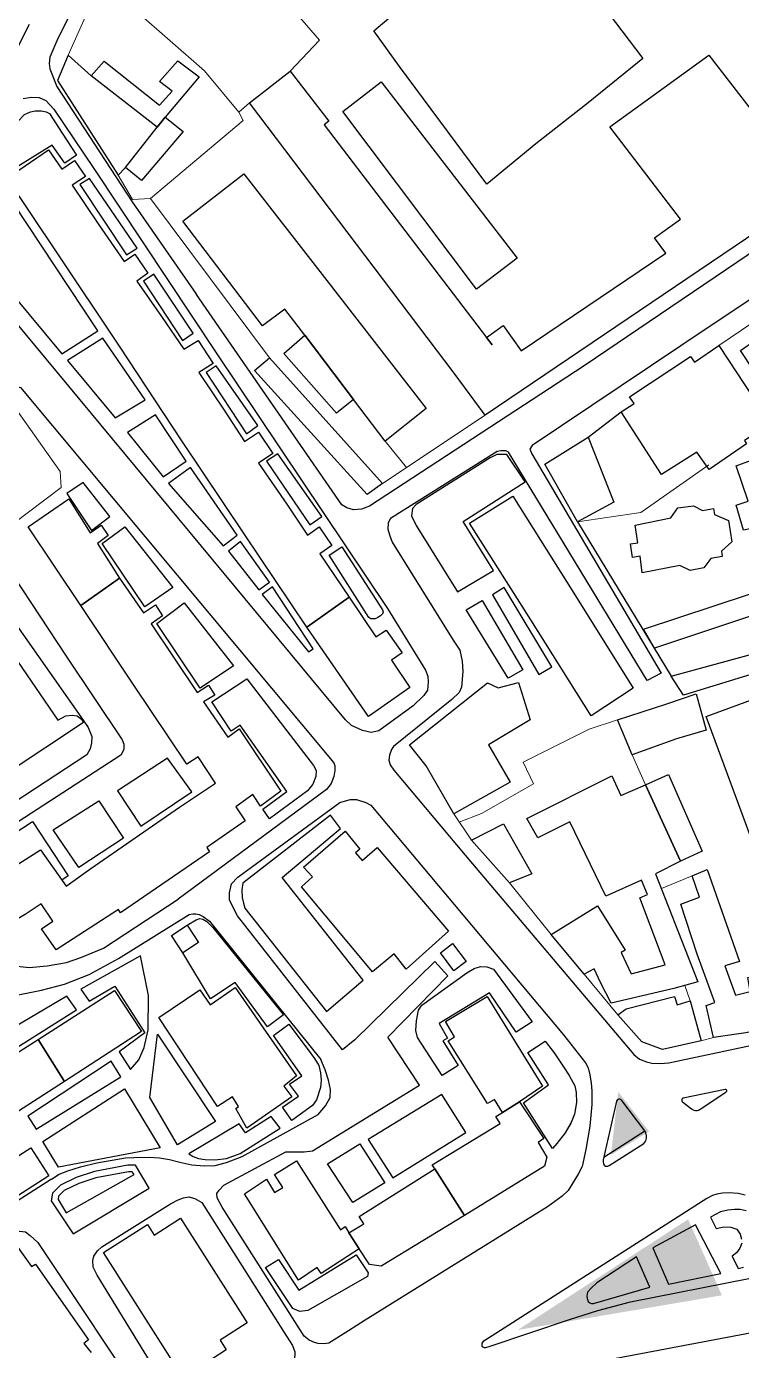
# Model space of a CAD drawing. Header units: metres. Extents: x -1319 to 2200, y -1209 to 1268.
# Drawn here: x -805.4 to -640.7, y -791.6 to -487 of the extents above; entities that cross this region are included whole.
import ezdxf

# ---------------------------------------------------------------- set-up
doc = ezdxf.new("R2010")
doc.units = ezdxf.units.M
for name, color, linetype, lineweight, true_color in [('CLADIRI_CONTUR', 7, 'Continuous', 25, 0x4b5962), ('PARCELE_CONTUR', 7, 'Continuous', 13, 0xb58c63), ('PAVAJ', 7, 'Continuous', 25, 0xd1d6d2), ('STRAZI', 7, 'Continuous', 25, 0xc4cccb), ('VERDE_PLIN', 7, 'Continuous', 25, 0x286847)]:
    doc.layers.add(name, color=color, linetype=linetype, lineweight=lineweight, true_color=true_color)

msp = doc.modelspace()

# ---------------------------------------------------------------- hatches: boundary and pattern name
at = {"layer": 'VERDE_PLIN'}
h = msp.add_hatch(color=256, dxfattribs=at)
h.dxf.hatch_style = 1
h.paths.add_polyline_path([(-661.97, -741.17), (-669.1, -732.07), (-670.77, -746.57), (-661.97, -741.17)])
h = msp.add_hatch(color=256, dxfattribs=at)
h.dxf.hatch_style = 1
h.paths.add_polyline_path([(-692.24, -786.84), (-645.22, -778.87), (-653, -761.38), (-692.24, -786.84)])

# ---------------------------------------------------------------- linework, layer by layer
at = {"layer": 'CLADIRI_CONTUR'}
for points in [[(-663.44, -494.41), (-676.04, -504.56), (-688.06, -513.99), (-699.32, -523.25), (-719.43, -496.2), (-725.37, -488), (-688.75, -457.07), (-682.29, -465.76), (-683.99, -467.23), (-663.44, -494.41)], [(-775.25, -510.21), (-790.42, -498.34), (-787.49, -495.03), (-774.69, -505.11), (-771.83, -501.91), (-774.69, -499.68), (-770.51, -494.93), (-765.59, -498.57), (-773.41, -507.9), (-775.25, -510.21)], [(-624.13, -524.71), (-623.86, -525.12), (-625.8, -526.49), (-699.73, -576.4), (-706.84, -566.73), (-753.97, -504.55), (-744.6, -497.27), (-735.71, -508.83), (-736.82, -509.63), (-699.42, -558.58), (-695.58, -555.81), (-691.47, -561.61), (-658.14, -539.16), (-660.76, -535.65), (-654.73, -531.34), (-671.03, -510.13), (-648.23, -493.59), (-633.23, -512.93), (-628.35, -509.52), (-622.9, -517.75), (-622.25, -517.31), (-619.51, -521.74), (-624.13, -524.71)], [(-701.75, -547.43), (-732.51, -506.6), (-723.65, -499.76), (-692.38, -540.29), (-701.75, -547.43)], [(-773.41, -507.9), (-769.3, -511.2), (-778.83, -522.46), (-782.57, -519.49), (-775.25, -510.21), (-773.41, -507.9)], [(-765.68, -566.64), (-759.8, -575.28), (-755.15, -582.46), (-751.95, -580.34), (-748.63, -585.2), (-751.9, -587.43), (-745.41, -596.92), (-740.61, -604.01), (-737.98, -602.12), (-735.03, -606.43), (-737.8, -608.3), (-731.06, -618.27), (-740.8, -625.21), (-755.23, -603.7), (-769.54, -582.29), (-783.93, -560.53), (-798.43, -538.84), (-798.43, -538.84), (-809.78, -521.89), (-800.27, -515.39), (-797.2, -519.84), (-794.27, -517.87), (-791.78, -521.52), (-794.82, -523.51), (-788.83, -532.44), (-782.83, -541.09), (-780.41, -539.41), (-777.38, -543.78), (-779.93, -545.63), (-774.27, -553.69), (-769.1, -561.23), (-765.82, -559.23), (-762.36, -564.52), (-765.68, -566.64)], [(-769.35, -531.82), (-755.27, -520.91), (-736.74, -544.79), (-713.33, -574.91), (-722.79, -582.42), (-730.07, -572.82), (-741.29, -558), (-745.87, -552.07), (-750.98, -555.87), (-769.35, -531.82)], [(-618.94, -577.68), (-617.46, -580.04), (-625.34, -585.06), (-640.97, -561.54), (-631, -554.67), (-616.72, -576.09), (-618.94, -577.68)], [(-730.07, -572.82), (-733.99, -575.94), (-746.07, -562.24), (-741.29, -558), (-730.07, -572.82)], [(-698.11, -560.23), (-698.11, -560.23), (-699.42, -558.58), (-698.11, -560.23)], [(-723.39, -592.14), (-726.87, -594.67), (-752.81, -566.15), (-749.37, -563.25), (-723.39, -592.14)], [(-666.51, -572.21), (-652.44, -562.95), (-651.49, -564.26), (-645.95, -560.39), (-634.09, -578.31), (-640.05, -582.26), (-639.55, -583), (-648.17, -588.93), (-650.97, -584.95), (-659.15, -590.04), (-668.45, -575.69), (-665.45, -573.71), (-666.51, -572.21)], [(-670.12, -596.44), (-678.44, -600.99), (-685.98, -587.68), (-676.04, -581.45), (-670.12, -596.44)], [(-628.07, -599.61), (-624.7, -618.98), (-629.32, -619.96), (-632.59, -600.92), (-637.12, -602.22), (-637.12, -602.22), (-640.27, -602.84), (-641.93, -597.1), (-639.14, -596.22), (-641.93, -588.1), (-632.03, -584.43), (-628.07, -599.61)], [(-790.67, -603.47), (-788.13, -601.74), (-786.53, -604.09), (-789, -605.9), (-783.92, -613.89), (-792.81, -620.19), (-804.97, -602.14), (-795.63, -595.67), (-790.67, -603.47)], [(-703.3, -601.29), (-693.36, -595.03), (-679.35, -617.36), (-679.35, -617.36), (-665.67, -639.19), (-675.34, -645.6), (-689.22, -623.5), (-703.3, -601.29)], [(-643.71, -600.62), (-642.94, -605.59), (-645.33, -607.68), (-645.14, -608.96), (-647.75, -609.35), (-649.36, -611.53), (-652.53, -612.17), (-654.87, -610.97), (-663.58, -612.68), (-664.06, -608.87), (-665.84, -609.13), (-666.3, -606.01), (-664.59, -605.75), (-665.2, -601.73), (-657.01, -600.05), (-655.33, -597.77), (-651.74, -597.3), (-649.65, -598.31), (-647.16, -597.9), (-646.91, -599.29), (-643.71, -600.62)], [(-638.9, -617.62), (-637.25, -622.18), (-660.7, -630.01), (-663.26, -625.67), (-638.9, -617.62)], [(-722.52, -625.85), (-718.81, -631.08), (-721.3, -632.76), (-717.06, -639.05), (-726.63, -645.73), (-740.8, -625.21), (-731.06, -618.27), (-724.87, -627.44), (-722.52, -625.85)], [(-656.93, -636.42), (-628.22, -628.61), (-627.04, -632.52), (-654.03, -640.84), (-656.93, -636.42)], [(-693.98, -660.87), (-706.98, -668.11), (-713.28, -657.09), (-717.15, -652.21), (-699.2, -637.99), (-696.77, -639.1), (-692.02, -637.89), (-689.39, -646.48), (-698.96, -652.21), (-693.98, -660.87)], [(-625.7, -637.21), (-608.82, -682.15), (-632.3, -690.5), (-648.81, -645.76), (-625.7, -637.21)], [(-655.66, -650.83), (-665.87, -654.51), (-669.24, -646.49), (-657.89, -642.85), (-651.12, -640.49), (-648.87, -648.86), (-655.66, -650.83), (-655.66, -650.83)], [(-650.79, -706.73), (-656.26, -708.28), (-656.26, -708.28), (-656.26, -708.28), (-670.75, -711.67), (-673.21, -706.9), (-674.6, -703.8), (-676.91, -705.03), (-684.55, -695.91), (-673.86, -689.28), (-667.5, -699.49), (-668.41, -700.03), (-666.1, -704.95), (-658.3, -702.84), (-664.09, -687.41), (-662.36, -686.65), (-663.74, -683.39), (-671.94, -687.08), (-680.23, -669.96), (-687.63, -673.65), (-690.13, -669.22), (-670.56, -659.35), (-668.51, -663.91), (-662.78, -661.46), (-654.79, -679.04), (-660.49, -681.89), (-650.79, -706.73)], [(-649.74, -676.73), (-654.79, -679.04), (-662.78, -661.46), (-657.49, -659.1), (-649.74, -676.73)], [(-741.55, -680.35), (-731.97, -672.13), (-728.58, -676.26), (-729.56, -677.12), (-728.08, -678.82), (-724.62, -675.87), (-708.18, -695.07), (-717.92, -703.83), (-720.68, -700.29), (-725.7, -704.47), (-742.01, -684.93), (-739.52, -682.61), (-741.55, -680.35)], [(-689.02, -681.95), (-694.14, -684.01), (-702.84, -674.14), (-695.53, -670.43), (-689.02, -681.95)], [(-647.12, -719.54), (-648.84, -712.2), (-646.87, -711.48), (-650.93, -700.43), (-654.69, -688.9), (-650.41, -687.25), (-652.06, -682.35), (-648.6, -680.95), (-641.14, -702.06), (-644.54, -703.07), (-642.07, -709.86), (-638.7, -709.02), (-639.24, -705.78), (-633.14, -704.6), (-633.51, -702.65), (-630.78, -702.11), (-630.34, -704.06), (-627.48, -703.39), (-623.2, -714.95), (-639.71, -718.5), (-639.71, -718.5), (-647.12, -719.54)], [(-771.94, -696.13), (-768.32, -693.76), (-765.74, -697.7), (-769.36, -700.07), (-771.94, -696.13)], [(-706.94, -704.2), (-710.05, -700.06), (-707.22, -697.93), (-704.11, -702.07), (-706.94, -704.2)], [(-785.06, -708.77), (-778.83, -718.2), (-796.58, -729.65), (-802.68, -719.99), (-785.06, -708.77)], [(-765.46, -708.6), (-763.06, -712.04), (-757.3, -708.06), (-743.19, -728.41), (-746.12, -730.77), (-744.27, -733.19), (-754.61, -740.4), (-757.13, -735.89), (-756.49, -735.42), (-757.91, -733.19), (-761.35, -735.42), (-774.89, -714.93), (-765.46, -708.6)], [(-691.82, -734.35), (-695.75, -736.82), (-697.61, -733.79), (-699.19, -734.73), (-708.25, -720.35), (-706.77, -719.44), (-708.86, -715.87), (-699.29, -710.11), (-686.52, -730.79), (-691.82, -734.35)], [(-656.12, -710.14), (-655.54, -712.03), (-652.55, -711.12), (-649.99, -720.32), (-658.91, -722.31), (-663.66, -720.59), (-669.19, -714.36), (-667.23, -712.97), (-656.12, -710.14)], [(-824.45, -733.83), (-802.68, -719.99), (-796.58, -729.65), (-818.31, -743.67), (-824.45, -733.83)], [(-685.52, -747.05), (-686.09, -749.17), (-704.52, -760.47), (-711.29, -749.79), (-711.9, -748.82), (-696.3, -739.37), (-697.24, -737.75), (-695.75, -736.82), (-691.82, -734.35), (-686.19, -742.8), (-687.51, -743.71), (-685.52, -747.05)], [(-733.07, -763.82), (-731.96, -763.05), (-731.1, -764.5), (-728.71, -768.15), (-737.49, -773.81), (-738.38, -772.47), (-742.74, -775.36), (-755.14, -755.49), (-750.09, -752.18), (-748.2, -755.25), (-746.28, -754.07), (-748.27, -751.04), (-743.15, -747.92), (-733.07, -763.82)], [(-728.71, -760.71), (-711.29, -749.79), (-704.52, -760.47), (-723.67, -772.13), (-726.38, -771.79), (-728.71, -768.15), (-731.1, -764.5), (-727.7, -762.43), (-728.71, -760.71)], [(-775.92, -765), (-769.89, -761.13), (-754.5, -785.22), (-760.72, -789.19), (-759.34, -791.44), (-769.27, -797.85), (-787.62, -768.98), (-777.47, -762.58), (-775.92, -765)]]:
    msp.add_lwpolyline(points, close=True, dxfattribs=at)
for points in [[(-811.37, -682.31), (-802.11, -676.38), (-796.21, -684.77), (-790.49, -680.66), (-770.14, -666.61), (-761.8, -661.04), (-765.79, -655.01), (-768.4, -656.66), (-780.6, -638.5), (-792.81, -620.19), (-783.92, -613.89), (-778.38, -621.87), (-775.66, -620.05), (-774.03, -622.55), (-776.66, -624.41), (-771.47, -632.1), (-766.01, -640.22), (-763.4, -638.53), (-761.94, -640.79), (-764.55, -642.39), (-759, -650.46), (-756.41, -648.57), (-746.78, -662.92), (-751.46, -666.36), (-753.24, -663.67), (-757.12, -666.53), (-754.96, -669.76), (-763.82, -675.83), (-763.82, -675.83), (-763.17, -676.82), (-783.7, -690.87), (-784.19, -690.1), (-798.51, -699.39), (-801.91, -694.54), (-799.31, -692.82), (-801.94, -688.85), (-805.61, -691.24)], [(-846.23, -793.74), (-849.77, -790.03), (-834.61, -778.14), (-836.67, -775.21), (-827.2, -768.64), (-823.53, -774.02), (-823.53, -774.02), (-809.7, -764.48), (-804.21, -772.26), (-803.23, -771.72), (-791.07, -789.07), (-792.11, -789.92), (-790.46, -792.01)]]:
    msp.add_lwpolyline(points, dxfattribs=at)
at = {"layer": 'PARCELE_CONTUR'}
for points in [[(-766.53, -440.67), (-773.21, -449.37), (-737.9, -490.13), (-744.6, -497.27)], [(-753.97, -504.55), (-756.43, -506.69), (-764.34, -497.24), (-788.04, -476.47), (-779.65, -457.24), (-773.21, -449.37)], [(-788.04, -476.47), (-795.73, -493.61), (-790.42, -498.34)], [(-782.57, -519.49), (-784.27, -521.19), (-780.93, -526.84), (-776.76, -526.58), (-755.44, -508.63), (-756.43, -506.69)], [(-776.76, -526.58), (-749.37, -563.25)], [(-645.95, -560.39), (-638.13, -555.1)], [(-825.9, -583.54), (-813.96, -574.67), (-808.47, -573.94), (-797.56, -589.4), (-797.34, -593.06), (-812.16, -604.15)], [(-699.73, -576.4), (-723.39, -592.14)], [(-722.79, -582.42), (-717.84, -588.45)], [(-648.19, -587.86), (-663.91, -598.81)], [(-678.44, -600.99), (-663.91, -598.81)], [(-669.24, -646.49), (-675.81, -648.66), (-691.01, -656.24), (-688.63, -661.18), (-700.57, -668.03), (-705.68, -670)], [(-665.87, -654.51), (-662.78, -661.46)], [(-706.98, -668.11), (-702.84, -674.14)], [(-694.14, -684.01), (-684.55, -695.91)], [(-652.06, -682.35), (-659.15, -685.3)], [(-669.19, -714.36), (-676.91, -705.03)], [(-652.55, -711.12), (-653.73, -707.57)], [(-649.99, -720.32), (-647.12, -719.54)]]:
    msp.add_lwpolyline(points, dxfattribs=at)
at = {"layer": 'PAVAJ'}
for points in [[(-795.73, -493.61), (-798.17, -499.47), (-784.27, -521.19)], [(-796.55, -518.44), (-799.44, -514.34), (-810.14, -521), (-813.47, -516.09), (-807.43, -508.95), (-805.78, -507.23), (-804.42, -506.64), (-803.34, -506.41), (-801.97, -506.44), (-800.78, -506.66), (-800.05, -507.06), (-797.12, -511.52), (-793.8, -516.64), (-796.55, -518.44)], [(-793.05, -523.36), (-782.32, -539.55), (-779.86, -537.97), (-790.82, -521.96), (-793.05, -523.36)], [(-797.21, -562.32), (-788.89, -557.01), (-808.42, -527.56), (-819.48, -535.62), (-797.21, -562.32)], [(-778.4, -545.59), (-769.39, -559.21), (-766.93, -557.57), (-776.05, -543.98), (-778.4, -545.59)], [(-784.9, -577.04), (-778.05, -572.9), (-787.79, -558.69), (-795.89, -563.86), (-784.9, -577.04)], [(-763.97, -566.58), (-754.7, -580.68), (-752.1, -578.81), (-761.7, -565.08), (-763.97, -566.58)], [(-782.12, -580.41), (-773.84, -590.63), (-768.6, -586.97), (-775.63, -576.38), (-782.12, -580.41)], [(-676.04, -581.45), (-668.45, -575.69)], [(-750.05, -587), (-740.09, -601.61), (-737.3, -599.71), (-747.48, -585.28), (-750.05, -587)], [(-706.13, -617.04), (-697.83, -612.13), (-704.83, -600.89), (-690.55, -591.73), (-694.72, -585.5), (-697.05, -585.47), (-698.59, -586.2), (-715.65, -596.95), (-716.48, -597.85), (-716.66, -599.57), (-715.6, -601.77), (-706.13, -617.04)], [(-772.65, -592.12), (-760.05, -606.51), (-756.82, -604.02), (-767.59, -588.49), (-772.65, -592.12)], [(-796.02, -594.41), (-790.41, -602.91), (-786.16, -599.73), (-792.32, -591.89), (-796.02, -594.41)], [(-787.92, -605.95), (-782.72, -602.14), (-771.62, -616.03), (-778.07, -620.53), (-787.92, -605.95)], [(-678.44, -600.99), (-656.93, -636.42)], [(-758.84, -607.68), (-751.81, -616.58), (-749.35, -614.86), (-756.06, -605.49), (-758.84, -607.68)], [(-732.76, -606.67), (-723.35, -621.17), (-723.25, -621.76), (-723.4, -622.11), (-723.84, -622.6), (-724.46, -622.98), (-725.07, -623.26), (-725.58, -623.3), (-726.04, -623.24), (-726.5, -622.95), (-735.62, -608.63), (-732.76, -606.67)], [(-751.06, -617.67), (-740.41, -630.89), (-739.35, -630.19), (-748.69, -615.94), (-751.06, -617.67)], [(-698.07, -617.77), (-687.38, -636.09), (-684.37, -634.33), (-695.36, -616.09), (-698.07, -617.77)], [(-820.82, -626.78), (-811.19, -620.08), (-810.09, -621.62), (-813.61, -624.04), (-798.15, -646.56), (-796.25, -645.61), (-794.85, -645.39), (-793.68, -645.61), (-792.66, -646.34), (-792.18, -647.11), (-809.83, -658.8), (-818.85, -645.17), (-811.81, -640.34), (-820.82, -626.78)], [(-775.32, -624.34), (-769.06, -619.61), (-757.67, -634.05), (-765.32, -639.21), (-775.32, -624.34)], [(-700.42, -619.06), (-691.02, -635.03), (-694.45, -636.89), (-704.08, -621.22), (-700.42, -619.06)], [(-762.67, -642.38), (-754.64, -637.03), (-739.26, -657.03), (-738.67, -658.13), (-738.75, -659.52), (-739.41, -661.28), (-740.65, -662.82), (-749.37, -669.26), (-750.91, -667.07), (-745.41, -662.96), (-756.18, -647.73), (-758.25, -649.08), (-762.67, -642.38)], [(-784.42, -662.84), (-779, -670.93), (-767.25, -663.09), (-772.85, -655.29), (-784.42, -662.84)], [(-793.32, -680.45), (-799.19, -671.81), (-788.71, -665.14), (-783.03, -673.75), (-793.32, -680.45)], [(-805.61, -691.24), (-812.3, -695.11), (-814.5, -691.52), (-816.4, -688), (-816.91, -684.56), (-816.55, -679.94), (-815.59, -678.26), (-813.18, -675.84), (-803.95, -669.91), (-795.74, -682.36), (-797.18, -683.39)], [(-735.34, -668.44), (-755.49, -684.04), (-755.78, -685.58), (-755.71, -687.34), (-755.41, -688.66), (-755.05, -689.83), (-736.29, -713.57), (-727.8, -706.39), (-746.48, -682.73), (-733.07, -671.52), (-735.34, -668.44)], [(-768.32, -693.76), (-766.26, -692.47), (-765.41, -692.21), (-764.75, -692.32), (-763.8, -692.87), (-762.41, -694.3), (-746.15, -714.37), (-749.88, -717.08), (-757.32, -706.94), (-762.96, -710.67), (-769.36, -700.07)], [(-784.02, -722.85), (-781.38, -726.95), (-779.48, -724.68), (-778.27, -721.83), (-777.35, -717.8), (-777.26, -709.87), (-779.11, -700.77), (-792.81, -708.42), (-790.93, -711.24), (-785.01, -707.72), (-778.12, -718.46), (-784.02, -722.85)], [(-705.93, -726), (-709.63, -728.27), (-715.31, -719.59), (-715.67, -717.98), (-715.53, -715.71), (-715.09, -713.29), (-714.35, -712.12), (-703.95, -704.72), (-702.27, -703.7), (-700.8, -703.26), (-699.34, -703.33), (-697.8, -703.84), (-688.88, -715.95), (-692.6, -718.35), (-698.71, -709.3), (-710.29, -716.33), (-708.39, -719.68), (-709.45, -720.34), (-705.93, -726)], [(-810.47, -723.68), (-793.82, -713.2), (-796.09, -710.05), (-812.99, -720.01), (-810.47, -723.68)], [(-748.49, -719.1), (-744.94, -716.5), (-740.51, -722.43), (-739, -724.41), (-738.05, -726.02), (-737.61, -727.67), (-737.47, -729.39), (-737.61, -731.08), (-738.57, -733.9), (-739.52, -735.21), (-744.24, -738.62), (-746.4, -735.62), (-742.7, -733.02), (-744.76, -730.27), (-741.93, -728.36), (-748.49, -719.1)], [(-775.18, -718.8), (-761.84, -738.88), (-770.56, -744.22), (-776.93, -733.38), (-775.18, -718.8)], [(-689.89, -723.02), (-685.89, -720.38), (-683.84, -723.09), (-681.68, -726.31), (-680.4, -728.33), (-679.12, -730.67), (-678.79, -732.25), (-678.71, -734.55), (-679.15, -737.23), (-679.96, -739.13), (-681.31, -741.48), (-683.26, -743.97), (-684.19, -745.1), (-690.87, -734.59), (-685.16, -730.45), (-689.89, -723.02)], [(-803.09, -740.64), (-783.59, -728.61), (-785.82, -724.99), (-805.05, -737.64), (-803.09, -740.64)], [(-801.55, -743.46), (-782.81, -731.35), (-774.55, -744.96), (-797.99, -749.35), (-801.55, -743.46)], [(-726.66, -743.03), (-721.02, -751.83), (-704.17, -741.42), (-709.67, -732.67), (-726.66, -743.03)], [(-749.04, -737.7), (-754.9, -741.51), (-756.37, -739.39), (-767.98, -746.31), (-766.95, -746.97), (-765.71, -747.37), (-764.2, -747.59), (-762.01, -747.67), (-759.26, -747.41), (-756.15, -746.24), (-746.95, -740.4), (-749.04, -737.7)], [(-672.41, -747.05), (-663, -741.05)], [(-823.12, -756.93), (-804.33, -744.96), (-800.23, -751.4), (-814.79, -760.74), (-821.18, -760.08), (-823.12, -756.93)], [(-728.57, -743.99), (-722.81, -753), (-730.18, -757.54), (-736, -748.64), (-728.57, -743.99)], [(-796.2, -759.88), (-780.56, -751.04), (-781, -750.45), (-781.88, -750.45), (-789.35, -751.81), (-793.31, -753.13), (-796.64, -754.77), (-797.96, -756.06), (-798.07, -756.79), (-796.2, -759.88)], [(-639.62, -759.4), (-641.01, -759.14), (-642.33, -759.1), (-643.83, -759.29), (-645.55, -759.65), (-647.86, -760.86)], [(-647.86, -760.86), (-646.54, -763.46), (-644.75, -763.13), (-643.13, -763.21), (-641.78, -763.68), (-641.01, -764.78), (-640.68, -765.95)], [(-657.53, -776.28), (-645.48, -773.87), (-651.27, -762.69), (-661.12, -767.97), (-657.53, -776.28)], [(-640.61, -766.87), (-641.08, -768.04), (-641.85, -769.07), (-642.88, -769.87), (-641.49, -772.73), (-640.24, -772.36)], [(-747.32, -770.65), (-742.63, -777.65), (-729.41, -769.59), (-726.66, -773.69), (-726.84, -774.53), (-740.58, -782.34), (-742.37, -782.56), (-743.99, -781.86), (-750.29, -772.48), (-747.32, -770.65)], [(-674.82, -780.72), (-661.85, -777.02), (-664.89, -769.98), (-674.05, -775.99), (-675.29, -777.2), (-676.14, -778.12), (-676.34, -779.03), (-676.26, -779.6), (-675.99, -780.26), (-675.64, -780.62), (-675.28, -780.77), (-674.82, -780.72)]]:
    msp.add_lwpolyline(points, dxfattribs=at)
at = {"layer": 'STRAZI'}
for points in [[(-614, -383.42), (-537.93, -460.71), (-536.5, -462.25), (-536.14, -463.06), (-536.21, -463.94), (-536.87, -469.17), (-553.79, -481.37), (-614.23, -522.69), (-676.94, -565.1), (-726.39, -597.34), (-728.22, -598.07), (-730.05, -598.21), (-731.59, -597.7), (-732.76, -597.04), (-766.16, -548.65)], [(-792.22, -477.9), (-798.39, -490.3), (-800, -494.11), (-800.11, -495.5), (-799.93, -496.78), (-798.39, -500.81), (-780.99, -527.33), (-766.16, -548.65)], [(-804.74, -486.59), (-808.59, -494.18), (-813.46, -500.84), (-818.44, -507.03), (-823.46, -512.23), (-826.68, -515.13), (-828.84, -516.52), (-830.49, -517.44), (-831.96, -517.77), (-834.05, -517.91), (-836.57, -517.66), (-839.14, -516.81), (-840.91, -515.72), (-842.47, -514.29), (-853.86, -500.77), (-869.92, -481.74)], [(-551.8, -491.88), (-654.65, -560.45), (-688.93, -583.38), (-689.45, -584.26), (-689.01, -585.28), (-659.19, -635.76), (-662.41, -637.44), (-694.35, -584.92), (-694.94, -584.63), (-696.11, -584.59), (-696.99, -584.77), (-721.5, -600.19), (-722.08, -601.15), (-722.16, -602.61), (-721.79, -603.93), (-721.13, -605.61), (-707.06, -628.18), (-705.6, -630.45), (-705.01, -633.01), (-704.87, -635.36), (-705.16, -638.95), (-705.75, -640.19), (-707.39, -641.84), (-720.84, -652.64), (-721.31, -653.34), (-721.72, -654.59), (-721.91, -655.78), (-721.57, -656.88), (-720.76, -658.07), (-704.32, -677.63), (-665.53, -723.45), (-664.21, -724.51), (-662.56, -725.17), (-661.39, -725.43), (-659.41, -725.54), (-657.43, -725.39), (-621.94, -717.84)], [(-806.14, -503.57), (-804.18, -503.31), (-802.39, -503.38), (-800.92, -504.04), (-799.02, -506.02), (-789.83, -519.72), (-761.7, -562.06), (-722.21, -620.89)], [(-722.21, -620.89), (-713.46, -635.1), (-712.94, -636.42), (-712.87, -637.81), (-713.02, -639.64), (-713.82, -640.89), (-716.31, -643.27), (-724.19, -649.02), (-725.95, -649.38), (-728, -648.95), (-730.49, -647.77), (-731.88, -646.53), (-828.8, -529.83)], [(-828.1, -582.97), (-811.54, -570.15), (-810.41, -569.67), (-809.05, -569.67), (-807.84, -569.78), (-806.74, -570.07), (-734.59, -656.41), (-734.37, -657.1), (-734.37, -658.13), (-734.59, -659.52), (-735.19, -661.11), (-736.23, -662.49), (-770.41, -687.73)], [(-838.66, -656), (-833.81, -653.01), (-848.97, -630.45), (-833.15, -620.34), (-831.76, -618.21), (-829.85, -616.16), (-827.95, -614.84), (-826.26, -614.04), (-824.21, -613.38), (-822.09, -613.16), (-819.52, -613.16), (-816.78, -613.64), (-815.09, -614.33), (-813.74, -615.87), (-809.83, -621.69), (-792.33, -646.55), (-791.15, -648.29), (-790.33, -650.32), (-790.37, -651.75), (-790.66, -653.18), (-791.47, -654.53), (-810.66, -667.15), (-875.05, -707.55)], [(-808.31, -613.42), (-796.19, -631.87), (-783.3, -651.06), (-782.93, -652.09), (-782.93, -653.33), (-783.59, -654.65), (-817.62, -676.59), (-818.72, -678.13), (-819.45, -680.47), (-819.52, -683.48), (-819.23, -686.77), (-818.53, -690.29), (-817.25, -694.03), (-815.42, -697.98), (-813.96, -699.96), (-811.32, -701.86), (-808.17, -703.11), (-804.73, -703.48), (-800.55, -703.11), (-796.15, -702.3), (-792.86, -701.2), (-787.58, -699.01), (-770.41, -687.73)], [(-731.18, -787.04), (-735.73, -789.88), (-736.83, -789.99), (-738.18, -789.92), (-739.02, -789.74), (-740.27, -789.15), (-741.4, -788.27), (-760.3, -758.56), (-761.4, -756.46), (-761.49, -755.47), (-760.98, -754.65), (-759.88, -753.55), (-745.65, -745.89), (-744.11, -745.89), (-741.4, -745.89), (-739.5, -745.6), (-714.88, -730.51), (-722.14, -719.52), (-708.29, -705.38), (-711.3, -702.08), (-729.76, -720.1), (-732.59, -722.43), (-756.79, -691.61), (-758.62, -687.95), (-758.56, -686.32), (-758.14, -684.25), (-756.68, -682.67), (-733.2, -665.53), (-730.85, -664.8), (-729.32, -664.8), (-727.19, -665.53), (-726.09, -666.11), (-681.68, -718.96)], [(-799.59, -752.14), (-813.58, -761.07), (-814.57, -761.4), (-815.7, -761.44), (-840.39, -759.35), (-844.97, -758.66), (-851.71, -753.75), (-852.44, -752.28), (-852.7, -750.63), (-852.19, -749.24), (-818.31, -716.02), (-813.91, -712.06), (-809.95, -710.31), (-801.9, -708.7), (-796.62, -707.3), (-790.91, -705.11), (-784.17, -701.37), (-767.9, -691.26), (-767.03, -691.08), (-766.33, -691.08), (-765.6, -691.26), (-764.64, -691.74), (-763.22, -692.84), (-737.58, -724.63)], [(-681.68, -718.96), (-676.66, -725.37), (-676.04, -726.54), (-675.64, -728.12), (-675.31, -730.1), (-675.16, -731.82), (-675.2, -735), (-675.64, -739.95), (-676.55, -745.3), (-677.4, -749.25), (-678.31, -751.01), (-680.62, -754.78), (-681.97, -756.06), (-685.34, -758.48), (-727.39, -784.6), (-731.18, -787.04)], [(-799.59, -752.14), (-797.79, -751), (-795.82, -750.2), (-792.88, -749.32), (-789.11, -748.4), (-782.56, -747.23), (-780.61, -747.15), (-777.13, -747.12), (-774.72, -747.26), (-772.45, -747.63), (-770.03, -748.22), (-767.25, -748.88), (-764.46, -749.1), (-761.9, -749.02), (-759.26, -748.29), (-755.67, -746.9), (-738.16, -737.3), (-736.48, -735.25), (-735.45, -733.35), (-735.31, -731.51), (-735.82, -729.39), (-736.55, -726.97), (-737.58, -724.63)], [(-671.2, -749.03), (-663.22, -743.94), (-662.76, -743.35), (-662.56, -742.73), (-662.57, -742.18), (-662.76, -741.52), (-663, -741.05), (-668.27, -734.07), (-668.42, -733.92), (-668.57, -733.82), (-668.71, -733.78), (-668.93, -733.78), (-669.13, -733.83), (-669.37, -734.01), (-669.5, -734.17), (-672.55, -747.7), (-672.56, -748.23), (-672.49, -748.57), (-672.3, -748.92), (-672.03, -749.12), (-671.75, -749.18), (-671.51, -749.17), (-671.2, -749.03)], [(-650.21, -736.06), (-644.28, -732.1), (-644.11, -731.9), (-644.09, -731.76), (-644.15, -731.62), (-644.32, -731.51), (-644.44, -731.51), (-654.12, -733.55), (-654.36, -733.68), (-654.43, -733.81), (-654.44, -734.01), (-654.42, -734.21), (-654.32, -734.38), (-652.19, -735.95), (-651.68, -736.25), (-651.29, -736.33), (-650.95, -736.33), (-650.61, -736.25), (-650.21, -736.06)], [(-789.72, -750.35), (-793.88, -751.73), (-797.52, -753.53), (-799.37, -755.33), (-799.63, -757.1), (-794.57, -764.74), (-777.06, -754.19), (-780.25, -748.95), (-782.01, -748.95), (-789.72, -750.35)], [(-639.87, -755.84), (-641.45, -755.41), (-643.57, -755.26), (-645.11, -755.33), (-646.39, -755.59), (-647.35, -755.92), (-648.7, -756.61), (-698.15, -788.19), (-700.18, -789.49), (-700.48, -789.85), (-700.53, -790.2), (-700.48, -790.53), (-700.29, -790.75), (-699.94, -790.86), (-699.56, -790.86), (-698.59, -790.53)], [(-773.91, -799.03), (-789.08, -774.26), (-789.96, -772.36), (-790.07, -770.82), (-789.82, -769.83), (-788.97, -768.66), (-787.99, -767.74), (-772.2, -757.85), (-770.44, -756.93), (-769.2, -756.46), (-767.99, -756.24), (-766.59, -756.57), (-764.98, -757.52), (-745.5, -788.25), (-744.11, -790.38), (-743.56, -791.84), (-743.56, -792.68), (-743.78, -794), (-744.03, -794.81), (-744.4, -795.39)], [(-828.16, -762.94), (-811.33, -763.89), (-809.44, -763.99), (-807.74, -764.02), (-805.56, -764.3), (-804.48, -765.07), (-802.76, -766.68), (-776.57, -805.98), (-775.36, -807.92), (-774.63, -809.68), (-774.48, -811.11), (-774.55, -812.28), (-775.1, -813.56), (-775.98, -815.14), (-777.01, -816.27), (-778.18, -817.26), (-804.53, -833.02)], [(-698.59, -790.53), (-680.31, -784.42), (-673.79, -782.33), (-666.28, -780.35), (-638.67, -774.89)], [(-683.79, -796.02), (-635.46, -786.91)]]:
    msp.add_lwpolyline(points, dxfattribs=at)

doc.saveas('drawing.dxf')
